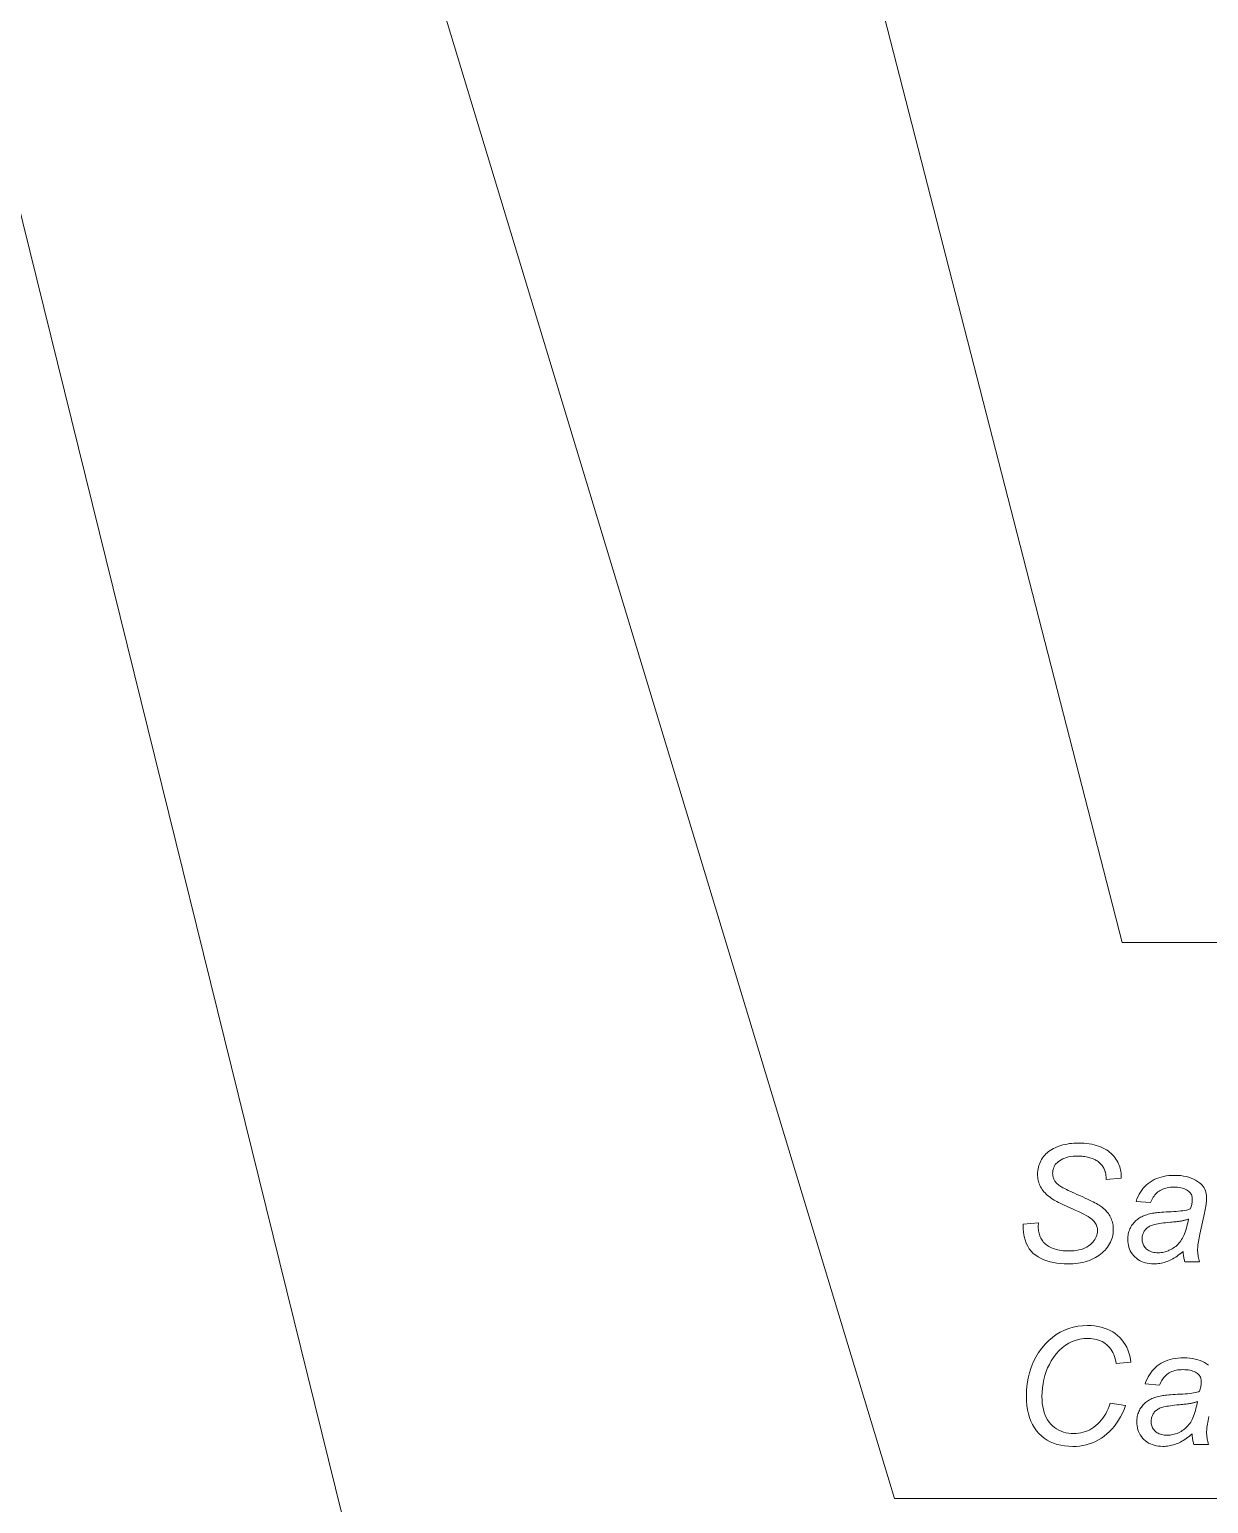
# Model space of a CAD drawing. Extents: x 0 to 420, y 0 to 594.
# Drawn here: x 155.44 to 185.69, y 226.1 to 263.92 of the extents above; entities that cross this region are included whole.
import ezdxf

# ---------------------------------------------------------------- set-up
doc = ezdxf.new("R2010")
doc.units = 0

msp = doc.modelspace()

# ---------------------------------------------------------------- linework, layer by layer
at = {"lineweight": 13}
for points in [[(145.285, 299.372), (168.107, 207), (242.626, 207)], [(155.467, 299.383), (177.638, 226.227), (226.991, 226.227)], [(168.334, 299.447), (183.477, 240.492), (245.188, 240.492)], [(185.699, 228.329), (185.688, 228.278), (185.679, 228.23), (185.67, 228.183), (185.662, 228.138), (185.656, 228.095), (185.651, 228.054), (185.647, 228.015), (185.644, 227.978), (185.642, 227.943), (185.642, 227.909), (185.642, 227.888), (185.644, 227.865), (185.646, 227.84), (185.649, 227.813), (185.653, 227.785), (185.658, 227.754), (185.664, 227.722), (185.671, 227.688), (185.678, 227.652), (185.687, 227.615), (185.312, 227.615), (185.306, 227.637), (185.301, 227.66), (185.296, 227.684), (185.291, 227.709), (185.286, 227.735), (185.282, 227.763), (185.278, 227.792), (185.275, 227.822), (185.272, 227.853), (185.269, 227.885), (185.231, 227.853), (185.193, 227.822), (185.155, 227.793), (185.118, 227.767), (185.081, 227.741), (185.044, 227.718), (185.007, 227.696), (184.971, 227.677), (184.935, 227.659), (184.899, 227.642), (184.863, 227.628), (184.827, 227.615), (184.79, 227.603), (184.753, 227.593), (184.715, 227.585), (184.677, 227.578), (184.638, 227.573), (184.598, 227.569), (184.559, 227.566), (184.518, 227.566), (184.459, 227.567), (184.403, 227.573), (184.348, 227.582), (184.296, 227.594), (184.247, 227.61), (184.199, 227.629), (184.154, 227.652), (184.112, 227.679), (184.071, 227.709), (184.033, 227.743), (183.998, 227.779), (183.967, 227.817), (183.939, 227.858), (183.916, 227.9), (183.895, 227.944), (183.879, 227.991), (183.866, 228.039), (183.857, 228.089), (183.851, 228.142), (183.849, 228.196), (183.85, 228.232), (183.853, 228.267), (183.857, 228.301), (183.862, 228.335), (183.87, 228.368), (183.879, 228.399), (183.89, 228.43), (183.902, 228.46), (183.916, 228.49), (183.932, 228.518), (183.949, 228.546), (183.967, 228.572), (183.987, 228.597), (184.007, 228.622), (184.029, 228.645), (184.051, 228.667), (184.075, 228.687), (184.099, 228.707), (184.125, 228.726), (184.152, 228.743), (184.18, 228.76), (184.209, 228.775), (184.24, 228.79), (184.272, 228.804), (184.305, 228.816), (184.339, 228.828), (184.374, 228.839), (184.411, 228.848), (184.449, 228.857), (184.488, 228.865), (184.515, 228.87), (184.547, 228.874), (184.583, 228.879), (184.623, 228.883), (184.669, 228.887), (184.718, 228.891), (184.772, 228.894), (184.831, 228.898), (184.894, 228.901), (184.961, 228.904), (185.029, 228.907), (185.093, 228.911), (185.153, 228.917), (185.209, 228.923), (185.261, 228.93), (185.309, 228.937), (185.353, 228.946), (185.393, 228.956), (185.429, 228.966), (185.462, 228.978), (185.47, 229.007), (185.477, 229.036), (185.484, 229.064), (185.489, 229.091), (185.494, 229.116), (185.498, 229.141), (185.501, 229.165), (185.503, 229.187), (185.504, 229.209), (185.505, 229.229), (185.504, 229.255), (185.501, 229.279), (185.496, 229.302), (185.49, 229.324), (185.481, 229.344), (185.471, 229.364), (185.459, 229.383), (185.444, 229.4), (185.428, 229.417), (185.411, 229.432), (185.384, 229.451), (185.354, 229.469), (185.323, 229.484), (185.288, 229.497), (185.252, 229.509), (185.213, 229.518), (185.172, 229.525), (185.128, 229.53), (185.082, 229.533), (185.034, 229.534), (184.988, 229.533), (184.944, 229.53), (184.902, 229.525), (184.861, 229.518), (184.822, 229.508), (184.785, 229.497), (184.749, 229.484), (184.715, 229.468), (184.683, 229.451), (184.652, 229.431), (184.624, 229.409), (184.596, 229.386), (184.571, 229.361), (184.547, 229.334), (184.524, 229.306), (184.503, 229.276), (184.484, 229.244), (184.467, 229.21), (184.451, 229.174), (184.437, 229.137), (184.062, 229.17), (184.086, 229.233), (184.113, 229.293), (184.143, 229.35), (184.175, 229.404), (184.21, 229.455), (184.248, 229.503), (184.288, 229.548), (184.331, 229.59), (184.377, 229.629), (184.425, 229.665), (184.476, 229.698), (184.53, 229.727), (184.586, 229.753), (184.645, 229.775), (184.706, 229.794), (184.77, 229.81), (184.837, 229.822), (184.906, 229.83), (184.978, 229.835), (185.052, 229.837), (185.131, 229.835), (185.207, 229.829), (185.279, 229.82), (185.348, 229.806), (185.414, 229.789), (185.476, 229.768), (185.535, 229.743), (185.59, 229.714), (185.642, 229.681), (185.691, 229.645)]]:
    msp.add_lwpolyline(points, dxfattribs=at)
for points in [[(180.933, 233.267), (181.326, 233.304), (181.322, 233.199), (181.323, 233.165), (181.325, 233.131), (181.329, 233.098), (181.335, 233.065), (181.342, 233.033), (181.351, 233.001), (181.361, 232.97), (181.373, 232.94), (181.387, 232.91), (181.402, 232.881), (181.419, 232.853), (181.438, 232.826), (181.459, 232.8), (181.482, 232.776), (181.508, 232.753), (181.535, 232.732), (181.565, 232.711), (181.596, 232.692), (181.63, 232.674), (181.666, 232.658), (181.703, 232.643), (181.742, 232.63), (181.782, 232.618), (181.824, 232.608), (181.867, 232.599), (181.912, 232.592), (181.958, 232.586), (182.005, 232.582), (182.054, 232.58), (182.104, 232.579), (182.174, 232.581), (182.241, 232.586), (182.304, 232.593), (182.364, 232.604), (182.421, 232.619), (182.474, 232.636), (182.524, 232.656), (182.571, 232.68), (182.614, 232.707), (182.653, 232.737), (182.689, 232.769), (182.721, 232.802), (182.75, 232.835), (182.774, 232.87), (182.795, 232.906), (182.812, 232.942), (182.825, 232.98), (182.835, 233.018), (182.84, 233.057), (182.842, 233.097), (182.841, 233.125), (182.838, 233.153), (182.833, 233.18), (182.826, 233.206), (182.817, 233.232), (182.806, 233.258), (182.793, 233.283), (182.778, 233.307), (182.761, 233.331), (182.742, 233.355), (182.718, 233.379), (182.687, 233.404), (182.649, 233.431), (182.604, 233.46), (182.551, 233.49), (182.492, 233.522), (182.425, 233.555), (182.352, 233.591), (182.271, 233.627), (182.183, 233.666), (182.115, 233.696), (182.051, 233.724), (181.991, 233.752), (181.936, 233.777), (181.886, 233.801), (181.84, 233.824), (181.798, 233.846), (181.761, 233.866), (181.729, 233.884), (181.701, 233.901), (181.661, 233.928), (181.624, 233.955), (181.589, 233.983), (181.555, 234.011), (181.525, 234.04), (181.496, 234.069), (181.469, 234.099), (181.444, 234.129), (181.422, 234.16), (181.402, 234.191), (181.383, 234.223), (181.367, 234.255), (181.353, 234.289), (181.34, 234.323), (181.33, 234.358), (181.321, 234.395), (181.314, 234.432), (181.309, 234.469), (181.307, 234.508), (181.306, 234.548), (181.307, 234.594), (181.311, 234.639), (181.317, 234.683), (181.326, 234.726), (181.337, 234.768), (181.351, 234.809), (181.368, 234.85), (181.387, 234.889), (181.408, 234.928), (181.432, 234.965), (181.459, 235.002), (181.488, 235.036), (181.519, 235.069), (181.553, 235.1), (181.589, 235.13), (181.627, 235.157), (181.668, 235.183), (181.711, 235.207), (181.756, 235.229), (181.804, 235.25), (181.853, 235.268), (181.904, 235.285), (181.956, 235.3), (182.009, 235.313), (182.064, 235.323), (182.12, 235.332), (182.177, 235.339), (182.235, 235.344), (182.295, 235.347), (182.355, 235.348), (182.427, 235.347), (182.497, 235.343), (182.565, 235.337), (182.63, 235.328), (182.693, 235.317), (182.754, 235.304), (182.812, 235.288), (182.868, 235.269), (182.922, 235.249), (182.973, 235.225), (183.022, 235.2), (183.069, 235.173), (183.112, 235.144), (183.153, 235.114), (183.191, 235.082), (183.226, 235.048), (183.258, 235.013), (183.288, 234.976), (183.315, 234.938), (183.339, 234.898), (183.36, 234.857), (183.38, 234.817), (183.397, 234.777), (183.411, 234.737), (183.424, 234.698), (183.434, 234.659), (183.442, 234.62), (183.448, 234.582), (183.451, 234.544), (183.452, 234.507), (183.452, 234.503), (183.452, 234.499), (183.452, 234.494), (183.452, 234.488), (183.452, 234.482), (183.451, 234.476), (183.451, 234.469), (183.451, 234.462), (183.451, 234.454), (183.45, 234.446), (183.063, 234.415), (183.063, 234.44), (183.062, 234.463), (183.061, 234.486), (183.06, 234.508), (183.058, 234.528), (183.055, 234.547), (183.052, 234.565), (183.049, 234.583), (183.045, 234.599), (183.041, 234.613), (183.032, 234.638), (183.023, 234.662), (183.012, 234.685), (183.001, 234.707), (182.989, 234.728), (182.976, 234.749), (182.962, 234.769), (182.947, 234.788), (182.931, 234.807), (182.914, 234.824), (182.896, 234.841), (182.877, 234.857), (182.857, 234.873), (182.835, 234.888), (182.812, 234.902), (182.788, 234.915), (182.762, 234.928), (182.735, 234.94), (182.707, 234.952), (182.678, 234.962), (182.647, 234.972), (182.616, 234.981), (182.584, 234.989), (182.552, 234.996), (182.518, 235.001), (182.484, 235.006), (182.45, 235.01), (182.414, 235.012), (182.378, 235.014), (182.341, 235.014), (182.277, 235.013), (182.216, 235.009), (182.158, 235.001), (182.102, 234.991), (182.05, 234.978), (182, 234.961), (181.954, 234.942), (181.91, 234.92), (181.869, 234.895), (181.831, 234.867), (181.805, 234.844), (181.781, 234.819), (181.76, 234.793), (181.742, 234.765), (181.727, 234.736), (181.715, 234.706), (181.705, 234.673), (181.698, 234.64), (181.694, 234.605), (181.692, 234.568), (181.693, 234.546), (181.695, 234.525), (181.697, 234.504), (181.701, 234.484), (181.707, 234.464), (181.713, 234.444), (181.72, 234.425), (181.729, 234.407), (181.739, 234.389), (181.75, 234.371), (181.762, 234.354), (181.776, 234.336), (181.792, 234.319), (181.81, 234.302), (181.83, 234.285), (181.852, 234.268), (181.875, 234.251), (181.9, 234.234), (181.927, 234.217), (181.956, 234.2), (181.981, 234.187), (182.011, 234.172), (182.046, 234.154), (182.088, 234.134), (182.136, 234.112), (182.189, 234.087), (182.249, 234.06), (182.314, 234.03), (182.385, 233.999), (182.462, 233.965), (182.524, 233.937), (182.583, 233.91), (182.638, 233.884), (182.688, 233.86), (182.735, 233.837), (182.778, 233.815), (182.816, 233.794), (182.851, 233.775), (182.881, 233.757), (182.908, 233.74), (182.94, 233.717), (182.97, 233.694), (182.999, 233.67), (183.027, 233.645), (183.053, 233.62), (183.077, 233.593), (183.1, 233.565), (183.121, 233.537), (183.141, 233.507), (183.16, 233.477), (183.176, 233.445), (183.191, 233.413), (183.204, 233.38), (183.216, 233.346), (183.226, 233.312), (183.233, 233.276), (183.24, 233.24), (183.244, 233.203), (183.247, 233.165), (183.248, 233.126), (183.246, 233.077), (183.242, 233.03), (183.234, 232.983), (183.224, 232.937), (183.21, 232.892), (183.194, 232.847), (183.175, 232.803), (183.153, 232.76), (183.127, 232.718), (183.099, 232.676), (183.068, 232.636), (183.035, 232.598), (183, 232.561), (182.962, 232.527), (182.922, 232.494), (182.88, 232.463), (182.836, 232.434), (182.789, 232.407), (182.74, 232.382), (182.689, 232.358), (182.636, 232.337), (182.581, 232.318), (182.525, 232.301), (182.467, 232.286), (182.408, 232.274), (182.347, 232.264), (182.285, 232.256), (182.221, 232.25), (182.156, 232.247), (182.089, 232.246), (181.989, 232.248), (181.893, 232.255), (181.8, 232.266), (181.712, 232.281), (181.627, 232.301), (181.545, 232.326), (181.468, 232.355), (181.394, 232.388), (181.324, 232.426), (181.257, 232.468), (181.196, 232.516), (181.141, 232.571), (181.093, 232.633), (181.051, 232.702), (181.015, 232.779), (180.986, 232.862), (180.963, 232.953), (180.947, 233.05), (180.937, 233.155)], [(185.038, 232.567), (185, 232.535), (184.962, 232.504), (184.924, 232.476), (184.887, 232.449), (184.849, 232.423), (184.812, 232.4), (184.776, 232.379), (184.74, 232.359), (184.704, 232.341), (184.668, 232.325), (184.632, 232.31), (184.596, 232.297), (184.559, 232.285), (184.521, 232.275), (184.484, 232.267), (184.445, 232.26), (184.406, 232.255), (184.367, 232.251), (184.327, 232.249), (184.287, 232.248), (184.228, 232.25), (184.171, 232.255), (184.117, 232.264), (184.065, 232.276), (184.015, 232.292), (183.968, 232.311), (183.923, 232.335), (183.88, 232.361), (183.84, 232.391), (183.802, 232.425), (183.767, 232.461), (183.736, 232.5), (183.708, 232.54), (183.684, 232.582), (183.664, 232.627), (183.647, 232.673), (183.635, 232.721), (183.625, 232.772), (183.62, 232.824), (183.618, 232.878), (183.619, 232.914), (183.621, 232.949), (183.625, 232.984), (183.631, 233.017), (183.639, 233.05), (183.648, 233.081), (183.659, 233.112), (183.671, 233.143), (183.685, 233.172), (183.701, 233.2), (183.718, 233.228), (183.736, 233.254), (183.755, 233.279), (183.776, 233.304), (183.797, 233.327), (183.82, 233.349), (183.843, 233.37), (183.868, 233.389), (183.894, 233.408), (183.921, 233.425), (183.949, 233.442), (183.978, 233.458), (184.009, 233.472), (184.04, 233.486), (184.073, 233.498), (184.107, 233.51), (184.143, 233.521), (184.179, 233.531), (184.217, 233.539), (184.256, 233.547), (184.284, 233.552), (184.315, 233.557), (184.352, 233.561), (184.392, 233.565), (184.437, 233.569), (184.487, 233.573), (184.541, 233.577), (184.6, 233.58), (184.663, 233.583), (184.73, 233.586), (184.798, 233.589), (184.862, 233.594), (184.922, 233.599), (184.978, 233.605), (185.03, 233.612), (185.078, 233.619), (185.122, 233.628), (185.162, 233.638), (185.198, 233.648), (185.231, 233.66), (185.239, 233.69), (185.246, 233.718), (185.252, 233.746), (185.258, 233.773), (185.263, 233.798), (185.267, 233.823), (185.27, 233.847), (185.272, 233.869), (185.273, 233.891), (185.273, 233.911), (185.273, 233.937), (185.27, 233.961), (185.265, 233.984), (185.258, 234.006), (185.25, 234.027), (185.24, 234.046), (185.227, 234.065), (185.213, 234.082), (185.197, 234.099), (185.179, 234.114), (185.152, 234.133), (185.123, 234.151), (185.091, 234.166), (185.057, 234.18), (185.021, 234.191), (184.982, 234.2), (184.941, 234.207), (184.897, 234.212), (184.851, 234.215), (184.803, 234.216), (184.757, 234.215), (184.713, 234.212), (184.67, 234.207), (184.63, 234.2), (184.591, 234.191), (184.553, 234.179), (184.518, 234.166), (184.484, 234.15), (184.452, 234.133), (184.421, 234.113), (184.392, 234.092), (184.365, 234.068), (184.339, 234.043), (184.315, 234.016), (184.293, 233.988), (184.272, 233.958), (184.253, 233.926), (184.236, 233.892), (184.22, 233.857), (184.205, 233.819), (183.831, 233.852), (183.855, 233.915), (183.882, 233.975), (183.912, 234.033), (183.944, 234.087), (183.979, 234.138), (184.017, 234.186), (184.057, 234.231), (184.1, 234.273), (184.146, 234.311), (184.194, 234.347), (184.245, 234.38), (184.299, 234.409), (184.355, 234.435), (184.414, 234.457), (184.475, 234.476), (184.539, 234.492), (184.606, 234.504), (184.675, 234.512), (184.747, 234.518), (184.821, 234.519), (184.9, 234.517), (184.976, 234.512), (185.048, 234.502), (185.117, 234.488), (185.182, 234.471), (185.245, 234.45), (185.303, 234.425), (185.359, 234.396), (185.411, 234.363), (185.46, 234.327), (185.494, 234.297), (185.525, 234.266), (185.552, 234.233), (185.575, 234.199), (185.595, 234.162), (185.611, 234.124), (185.624, 234.084), (185.633, 234.043), (185.638, 233.999), (185.64, 233.954), (185.639, 233.919), (185.638, 233.883), (185.635, 233.845), (185.632, 233.806), (185.627, 233.767), (185.621, 233.726), (185.615, 233.684), (185.607, 233.641), (185.598, 233.597), (185.589, 233.551), (185.468, 233.011), (185.457, 232.96), (185.447, 232.912), (185.439, 232.865), (185.431, 232.82), (185.425, 232.777), (185.42, 232.736), (185.416, 232.697), (185.413, 232.66), (185.411, 232.625), (185.411, 232.592), (185.411, 232.57), (185.412, 232.547), (185.415, 232.522), (185.418, 232.495), (185.422, 232.467), (185.427, 232.436), (185.433, 232.404), (185.439, 232.37), (185.447, 232.334), (185.456, 232.297), (185.081, 232.297), (185.075, 232.319), (185.07, 232.342), (185.064, 232.366), (185.06, 232.391), (185.055, 232.418), (185.051, 232.445), (185.047, 232.474), (185.044, 232.504), (185.041, 232.535)], [(185.175, 233.398), (185.16, 233.392), (185.144, 233.386), (185.128, 233.381), (185.111, 233.376), (185.095, 233.371), (185.078, 233.366), (185.061, 233.362), (185.044, 233.358), (185.026, 233.354), (185.008, 233.351), (184.989, 233.347), (184.968, 233.344), (184.944, 233.341), (184.918, 233.337), (184.89, 233.334), (184.859, 233.33), (184.825, 233.327), (184.789, 233.323), (184.751, 233.32), (184.711, 233.316), (184.648, 233.31), (184.589, 233.304), (184.534, 233.297), (184.483, 233.291), (184.435, 233.283), (184.391, 233.276), (184.351, 233.268), (184.315, 233.26), (184.283, 233.252), (184.254, 233.243), (184.228, 233.234), (184.204, 233.224), (184.18, 233.212), (184.158, 233.2), (184.138, 233.186), (184.118, 233.172), (184.1, 233.156), (184.083, 233.14), (184.068, 233.122), (184.054, 233.103), (184.041, 233.084), (184.03, 233.064), (184.019, 233.044), (184.011, 233.023), (184.003, 233.002), (183.997, 232.98), (183.992, 232.958), (183.989, 232.936), (183.987, 232.913), (183.986, 232.89), (183.987, 232.86), (183.991, 232.83), (183.996, 232.802), (184.004, 232.775), (184.013, 232.749), (184.025, 232.724), (184.039, 232.7), (184.055, 232.677), (184.073, 232.655), (184.094, 232.635), (184.116, 232.615), (184.14, 232.598), (184.166, 232.583), (184.194, 232.57), (184.224, 232.559), (184.255, 232.55), (184.289, 232.543), (184.324, 232.538), (184.361, 232.535), (184.4, 232.534), (184.436, 232.535), (184.473, 232.538), (184.509, 232.543), (184.545, 232.55), (184.58, 232.559), (184.616, 232.569), (184.651, 232.582), (184.685, 232.596), (184.72, 232.613), (184.754, 232.631), (184.787, 232.652), (184.819, 232.673), (184.849, 232.697), (184.878, 232.721), (184.906, 232.748), (184.932, 232.776), (184.956, 232.805), (184.98, 232.836), (185.001, 232.869), (185.022, 232.903), (185.041, 232.939), (185.059, 232.978), (185.077, 233.02), (185.093, 233.065), (185.109, 233.113), (185.124, 233.164), (185.138, 233.218), (185.151, 233.275), (185.164, 233.335)], [(183.166, 228.671), (183.563, 228.615), (183.523, 228.514), (183.481, 228.418), (183.434, 228.326), (183.385, 228.24), (183.331, 228.159), (183.275, 228.083), (183.215, 228.012), (183.151, 227.946), (183.085, 227.885), (183.014, 227.83), (182.941, 227.779), (182.867, 227.734), (182.79, 227.694), (182.712, 227.659), (182.632, 227.63), (182.55, 227.606), (182.467, 227.588), (182.382, 227.574), (182.295, 227.566), (182.206, 227.564), (182.099, 227.567), (181.996, 227.577), (181.898, 227.594), (181.805, 227.617), (181.716, 227.647), (181.632, 227.684), (181.552, 227.727), (181.476, 227.777), (181.406, 227.834), (181.339, 227.897), (181.278, 227.967), (181.224, 228.042), (181.176, 228.123), (181.134, 228.21), (181.099, 228.303), (181.07, 228.401), (181.048, 228.506), (181.032, 228.616), (181.022, 228.731), (181.019, 228.853), (181.024, 229.012), (181.039, 229.166), (181.063, 229.314), (181.097, 229.456), (181.141, 229.593), (181.194, 229.724), (181.258, 229.85), (181.331, 229.97), (181.414, 230.084), (181.506, 230.193), (181.595, 230.283), (181.688, 230.363), (181.785, 230.434), (181.887, 230.496), (181.993, 230.548), (182.103, 230.59), (182.217, 230.623), (182.335, 230.647), (182.458, 230.661), (182.585, 230.666), (182.678, 230.663), (182.768, 230.656), (182.854, 230.643), (182.937, 230.625), (183.016, 230.602), (183.092, 230.574), (183.163, 230.541), (183.232, 230.502), (183.296, 230.459), (183.357, 230.41), (183.414, 230.357), (183.465, 230.301), (183.512, 230.241), (183.554, 230.177), (183.591, 230.11), (183.622, 230.04), (183.649, 229.966), (183.671, 229.888), (183.688, 229.807), (183.7, 229.723), (183.325, 229.688), (183.312, 229.751), (183.297, 229.811), (183.278, 229.868), (183.258, 229.922), (183.235, 229.972), (183.209, 230.019), (183.181, 230.063), (183.15, 230.103), (183.117, 230.14), (183.081, 230.174), (183.043, 230.204), (183.002, 230.232), (182.96, 230.256), (182.915, 230.277), (182.869, 230.294), (182.82, 230.309), (182.769, 230.32), (182.716, 230.328), (182.66, 230.333), (182.603, 230.334), (182.495, 230.329), (182.391, 230.315), (182.292, 230.29), (182.196, 230.256), (182.105, 230.212), (182.018, 230.158), (181.936, 230.095), (181.857, 230.021), (181.783, 229.938), (181.713, 229.845), (181.657, 229.759), (181.607, 229.67), (181.562, 229.578), (181.524, 229.483), (181.492, 229.384), (181.465, 229.283), (181.445, 229.178), (181.43, 229.07), (181.421, 228.959), (181.418, 228.845), (181.42, 228.754), (181.427, 228.668), (181.439, 228.587), (181.454, 228.51), (181.475, 228.437), (181.5, 228.368), (181.529, 228.304), (181.563, 228.245), (181.602, 228.19), (181.645, 228.139), (181.692, 228.092), (181.742, 228.051), (181.794, 228.014), (181.849, 227.983), (181.907, 227.956), (181.967, 227.934), (182.03, 227.917), (182.096, 227.905), (182.165, 227.898), (182.237, 227.895), (182.298, 227.897), (182.359, 227.903), (182.418, 227.913), (182.476, 227.928), (182.533, 227.946), (182.589, 227.968), (182.643, 227.994), (182.696, 228.025), (182.748, 228.059), (182.799, 228.098), (182.848, 228.14), (182.895, 228.185), (182.938, 228.234), (182.979, 228.287), (183.017, 228.342), (183.052, 228.401), (183.085, 228.464), (183.114, 228.529), (183.141, 228.598)], [(185.407, 228.716), (185.391, 228.71), (185.375, 228.704), (185.359, 228.699), (185.342, 228.693), (185.326, 228.689), (185.309, 228.684), (185.292, 228.68), (185.275, 228.676), (185.257, 228.672), (185.24, 228.669), (185.221, 228.665), (185.199, 228.662), (185.176, 228.659), (185.149, 228.655), (185.121, 228.652), (185.09, 228.648), (185.056, 228.645), (185.021, 228.641), (184.983, 228.638), (184.942, 228.634), (184.879, 228.628), (184.82, 228.622), (184.765, 228.615), (184.714, 228.608), (184.666, 228.601), (184.622, 228.594), (184.583, 228.586), (184.546, 228.578), (184.514, 228.57), (184.486, 228.561), (184.46, 228.552), (184.435, 228.542), (184.412, 228.53), (184.39, 228.518), (184.369, 228.504), (184.35, 228.49), (184.331, 228.474), (184.315, 228.457), (184.299, 228.44), (184.285, 228.421), (184.272, 228.402), (184.261, 228.382), (184.251, 228.361), (184.242, 228.341), (184.234, 228.32), (184.228, 228.298), (184.224, 228.276), (184.22, 228.254), (184.218, 228.231), (184.218, 228.208), (184.219, 228.178), (184.222, 228.148), (184.227, 228.12), (184.235, 228.093), (184.244, 228.066), (184.256, 228.041), (184.27, 228.018), (184.286, 227.995), (184.305, 227.973), (184.325, 227.952), (184.347, 227.933), (184.372, 227.916), (184.398, 227.901), (184.426, 227.888), (184.455, 227.877), (184.487, 227.868), (184.52, 227.861), (184.555, 227.856), (184.592, 227.853), (184.631, 227.852), (184.668, 227.853), (184.704, 227.856), (184.74, 227.861), (184.776, 227.868), (184.812, 227.876), (184.847, 227.887), (184.882, 227.9), (184.916, 227.914), (184.951, 227.931), (184.985, 227.949), (185.018, 227.97), (185.05, 227.991), (185.08, 228.015), (185.109, 228.039), (185.137, 228.066), (185.163, 228.094), (185.188, 228.123), (185.211, 228.154), (185.233, 228.186), (185.253, 228.22), (185.272, 228.257), (185.291, 228.296), (185.308, 228.338), (185.325, 228.383), (185.341, 228.431), (185.355, 228.482), (185.369, 228.536), (185.383, 228.593), (185.395, 228.653)]]:
    msp.add_lwpolyline(points, close=True, dxfattribs=at)

doc.saveas('drawing.dxf')
